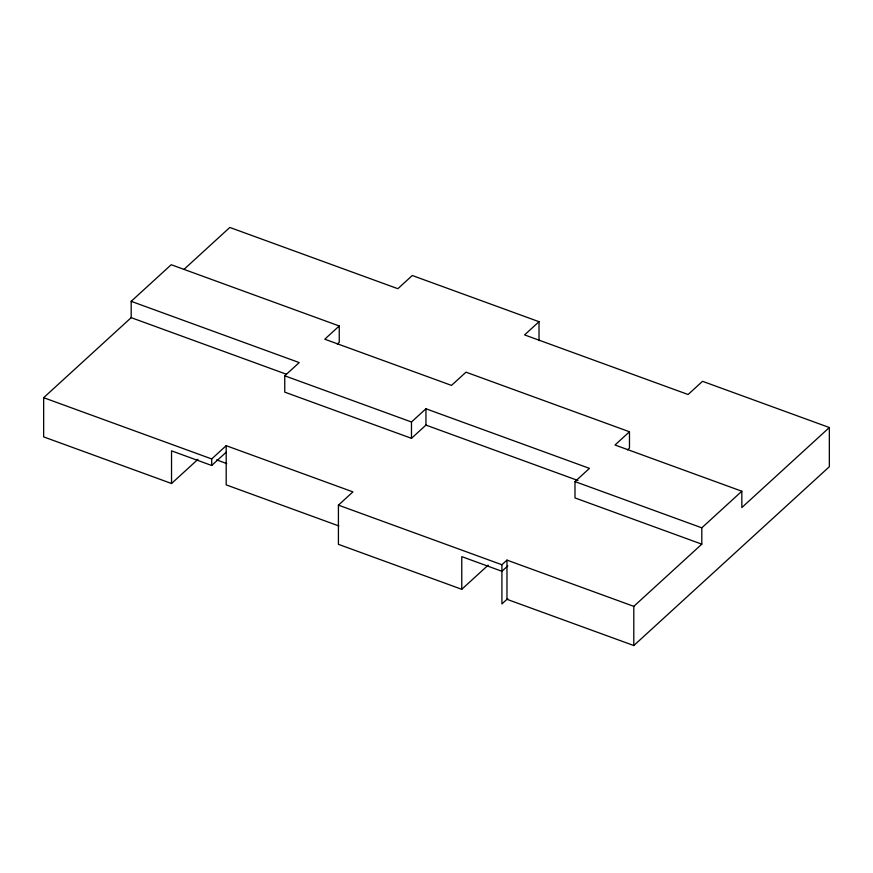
<?xml version="1.0" encoding="UTF-8"?>
<svg xmlns="http://www.w3.org/2000/svg" width="873" height="873" viewBox="0 0 873 873"><rect width="100%" height="100%" fill="white"/><g stroke="black" fill="none" stroke-linecap="round" stroke-linejoin="round"><path stroke-width="1.31" d="M197.964 459.34L171.534 483.5L43.65 436.893L43.65 397.695L131.19 317.652L131.19 301.327L171.206 264.726L339.248 325.978L339.248 342.303L337.316 344.071M184.127 269.244L229.817 227.46L397.859 288.712L412.296 275.508L539.023 321.701L539.023 340.623M339.248 325.978L324.778 339.204L451.505 385.397L465.975 372.171L629.477 431.775L615.007 445.001L741.832 491.226L701.805 527.827L701.805 544.163L574.991 497.926L574.991 481.601L589.461 468.365L425.948 408.771L425.948 425.096L411.478 438.333L284.751 392.141L284.751 375.805L299.221 362.579L131.19 301.327M171.534 483.5L171.534 450.85L211.692 465.484L211.692 458.947L226.194 445.688L352.921 491.881L338.418 505.14L338.418 544.337L461.762 589.297L488.193 565.137M211.692 465.484L226.194 452.214M411.478 438.333L411.478 421.997L425.948 408.771M539.023 321.701L524.586 334.905L688.088 394.509L702.525 381.305L829.35 427.53L829.35 466.717L633.798 645.54L506.973 599.315L506.973 560.117L633.798 606.353L701.805 544.163M507.791 598.562L501.92 603.93L501.92 564.744L506.973 560.117M627.545 449.868L629.477 448.1L629.477 431.775M507.791 565.911L501.92 571.28L461.762 556.636L461.762 589.297M829.35 427.53L741.832 507.562L741.832 491.226M131.19 317.652L286.497 374.266M425.948 425.096L577.959 480.51M284.751 375.805L411.478 421.997M574.991 481.601L701.805 527.827M216.657 459.896L226.696 463.552M43.65 397.695L211.692 458.947M338.418 505.14L501.92 564.744M338.833 525.939L226.194 484.875L226.194 445.688M633.798 606.353L633.798 645.54"/></g></svg>
